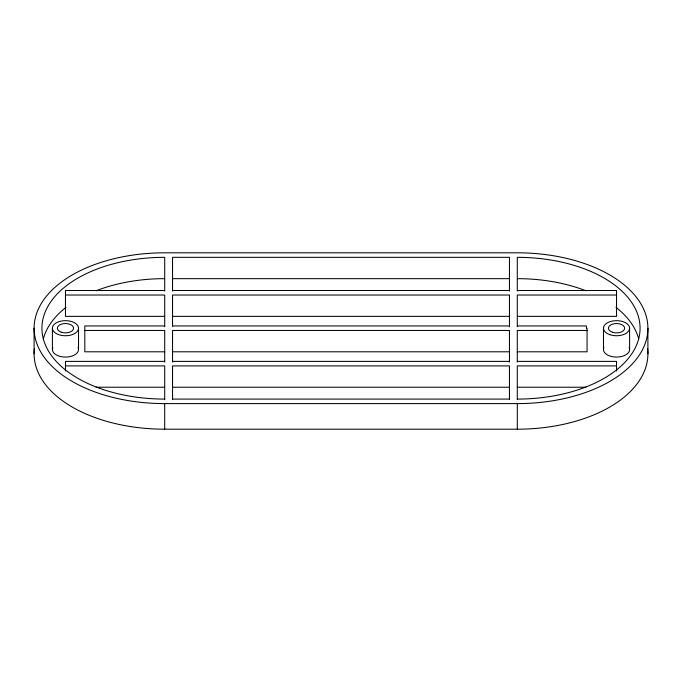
<?xml version="1.0" encoding="UTF-8"?>
<svg xmlns="http://www.w3.org/2000/svg" width="682" height="682" viewBox="0 0 682 682"><rect width="100%" height="100%" fill="white"/><g stroke="black" fill="none" stroke-linecap="round" stroke-linejoin="round"><path stroke-width="1.02" d="M172.546 278.657L509.454 278.657M164.712 290.506L65.463 290.506L65.463 316.354L164.712 316.354M172.546 290.506L509.454 290.506M517.288 290.506L616.537 290.506L616.537 316.354L517.288 316.354M65.463 295.025L164.712 295.025L164.712 326.661M616.537 295.025L517.288 295.025L517.288 326.661M172.546 316.354L509.454 316.354M164.712 325.945L84.815 325.945L84.815 351.793L164.712 351.793M172.546 325.945L509.454 325.945M517.288 325.945L586.435 325.945L586.435 328.204L587.066 328.204L587.066 351.793L517.288 351.793M84.815 330.463L164.712 330.463L164.712 362.099M587.066 330.463L517.288 330.463L517.288 362.099M172.546 351.793L509.454 351.793M164.712 361.383L65.463 361.383L65.463 370.982M172.546 361.383L509.454 361.383M517.288 361.383L616.537 361.383L616.537 370.982M65.463 365.902L164.712 365.902L164.712 399.669M616.537 365.902L517.288 365.902L517.288 399.669M96.077 387.231L164.712 387.231M172.546 387.231L509.454 387.231M517.288 387.231L585.923 387.231M172.546 399.081L509.454 399.081M34.1 353.796L34.1 328.204A130.594 75.395 0 0 0 164.694 403.599L517.306 403.599A130.594 75.395 0 0 0 647.9 328.204L647.9 353.796M34.415 348.536A130.594 75.395 0 0 0 164.694 429.191L517.306 429.191A130.594 75.395 0 0 0 647.585 348.536M629.597 328.153L629.597 349.61M603.485 328.119L603.485 349.576M517.288 291.095L517.288 257.327A122.769 70.877 0 0 1 640.066 328.204A122.769 70.877 0 0 1 517.288 399.081M517.306 403.599L517.306 429.191M509.454 291.095L509.454 257.327L172.546 257.327L172.546 291.095M509.454 326.661L509.454 295.025L172.546 295.025L172.546 326.661M509.454 362.099L509.454 330.463L172.546 330.463L172.546 362.099M509.454 399.669L509.454 365.902L172.546 365.902L172.546 399.669M164.712 291.095L164.712 257.327A122.769 70.877 0 0 0 41.934 328.204A122.769 70.877 0 0 0 164.712 399.081M164.694 403.599L164.694 429.191M78.524 328.204A13.06 7.536 0 0 1 58.933 334.734A13.06 7.536 0 0 1 58.933 321.674A13.06 7.536 0 0 1 78.524 328.204L78.524 349.534M52.403 328.204L52.403 349.534M647.9 328.204A130.594 75.395 0 0 0 517.306 252.809L164.694 252.809A130.594 75.395 0 0 0 34.1 328.204M517.288 278.657A122.769 70.877 0 0 1 585.957 290.771M615.991 307.369A122.769 70.877 0 0 1 638.719 339.056M43.281 339.056A122.769 70.877 0 0 1 66.009 307.369M96.043 290.771A122.769 70.877 0 0 1 164.712 278.657M78.072 347.581A13.06 7.536 0 0 1 65.463 357.07A13.06 7.536 0 0 1 52.846 347.581M629.136 347.53A13.06 7.536 0 0 1 616.622 357.07A13.06 7.536 0 0 1 603.902 347.624M612.487 332.253A8.099 4.672 0 0 0 624.635 328.204A8.099 4.672 0 0 0 612.496 324.155A8.099 4.672 0 0 0 612.487 332.253M61.354 332.236A8.099 4.672 0 0 0 73.554 328.238A8.099 4.672 0 0 0 61.465 324.138A8.099 4.672 0 0 0 61.354 332.236M609.887 334.692A13.06 7.536 0 0 0 629.597 328.289A13.06 7.536 0 0 0 610.134 321.631A13.06 7.536 0 0 0 609.887 334.692"/></g></svg>
